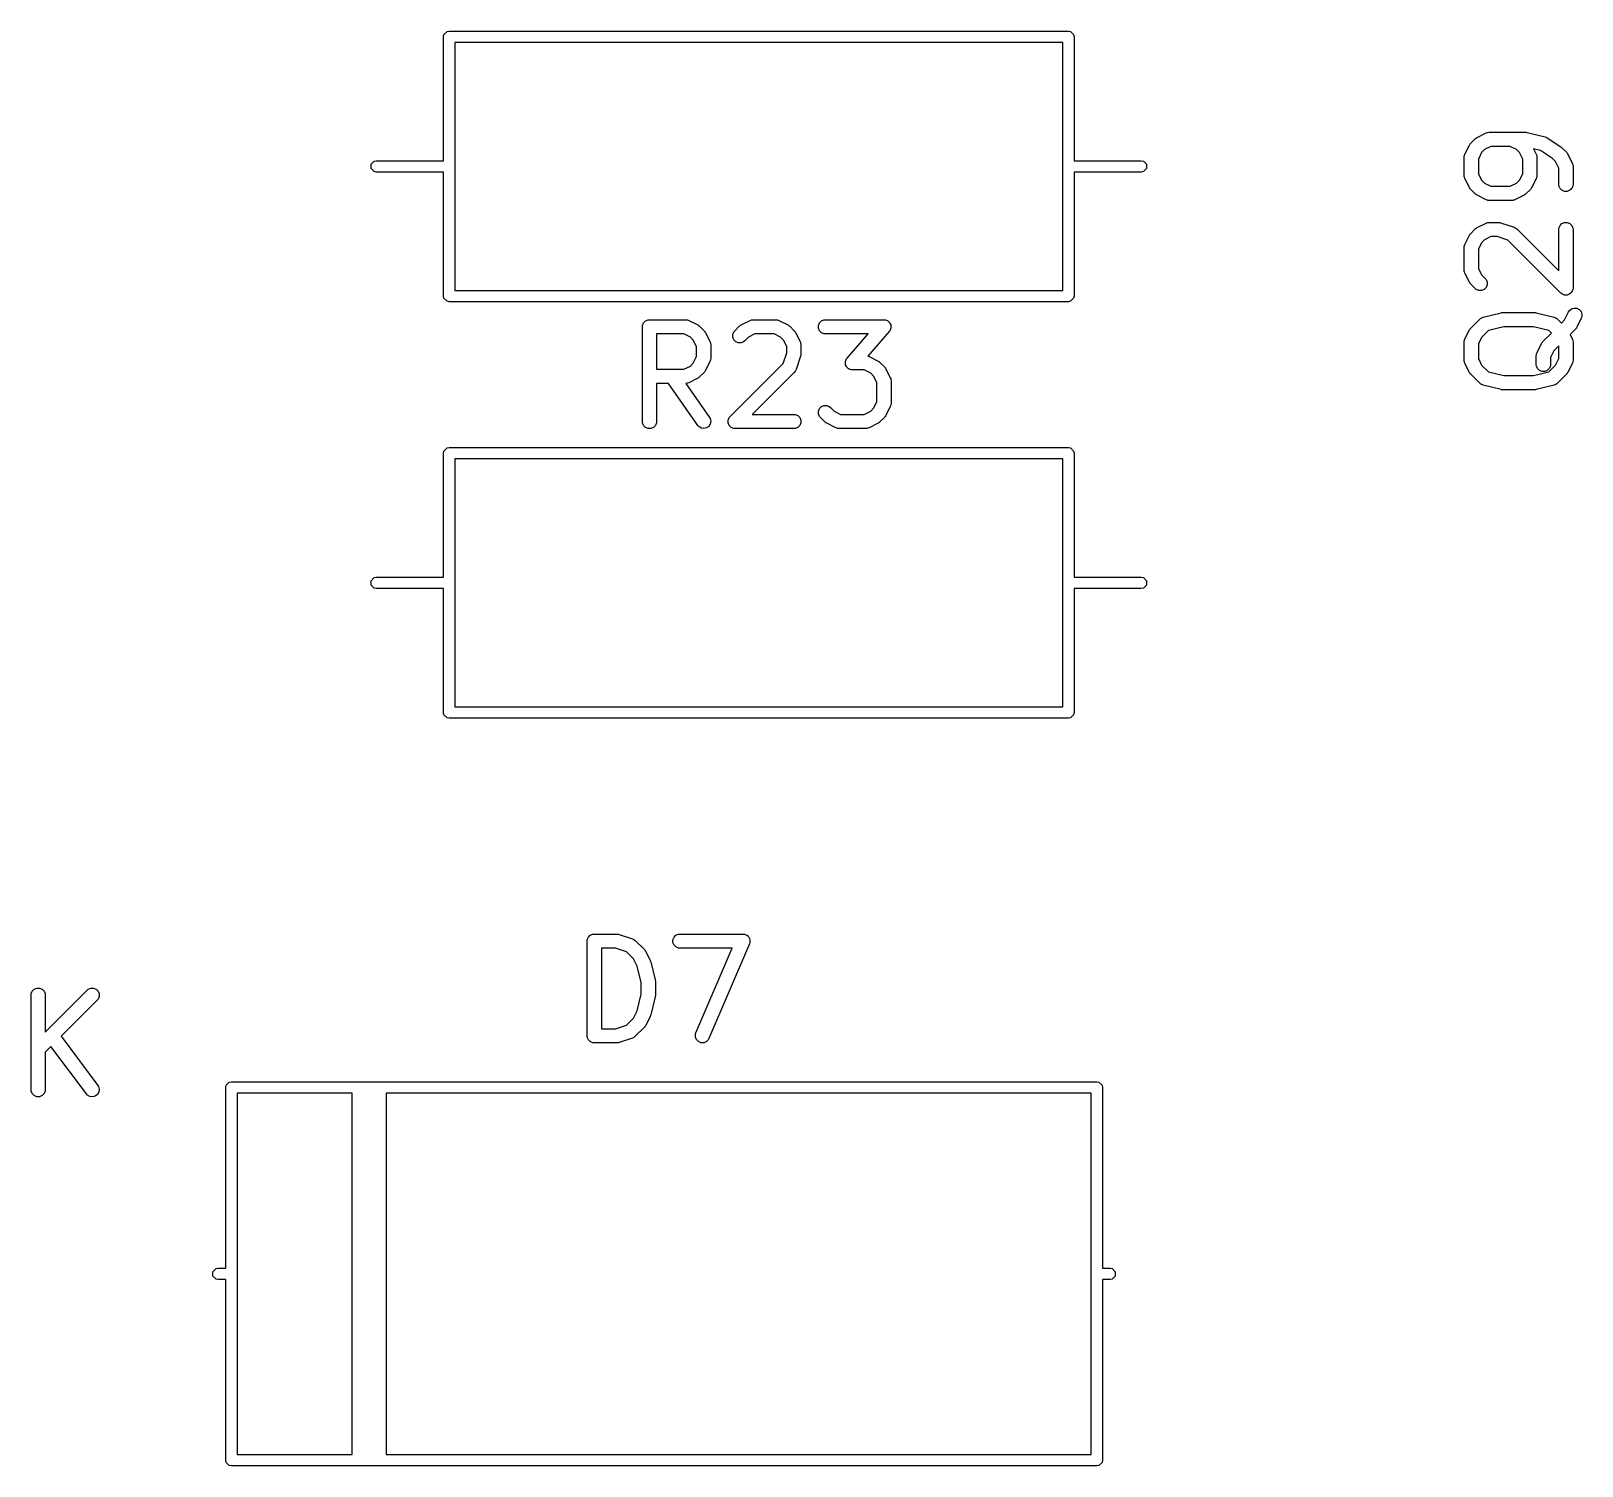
# Model space of a CAD drawing. Extents: x -0.09 to 4.55, y -0.16 to 2.78.
# Drawn here: x 2.715 to 3.36, y 1.536 to 2.133 of the extents above; entities that cross this region are included whole.
import ezdxf

# ---------------------------------------------------------------- set-up
doc = ezdxf.new("R2010")
doc.units = 0
doc.header["$MEASUREMENT"] = 0
doc.layers.add('BLACK', color=7, linetype='CONTINUOUS')

msp = doc.modelspace()

# ---------------------------------------------------------------- linework, layer by layer
at = {"layer": 'BLACK', "linetype": 'CONTINUOUS'}
for p, q in [((2.88622, 2.13031), (2.8864, 2.13122)), ((2.88622, 2.07874), (2.88622, 2.13031)), ((2.8864, 2.13122), (2.88768, 2.1325)), ((2.88768, 2.1325), (2.88858, 2.13268)), ((2.88858, 2.13268), (3.14606, 2.13268)), ((3.14606, 2.13268), (3.14697, 2.1325)), ((3.14697, 2.1325), (3.14825, 2.13122)), ((3.14825, 2.13122), (3.14843, 2.13031)), ((3.14843, 2.13031), (3.14843, 2.07874)), ((2.89094, 2.12795), (2.89094, 2.0248)), ((3.1437, 2.12795), (2.89094, 2.12795)), ((3.1437, 2.0248), (3.1437, 2.12795)), ((3.316, 2.08839), (3.31975, 2.09027)), ((3.31975, 2.09027), (3.32029, 2.09047)), ((3.32029, 2.09047), (3.3204, 2.09048)), ((3.3204, 2.09048), (3.3205, 2.09052)), ((3.3205, 2.09052), (3.32107, 2.09058)), ((3.32107, 2.09058), (3.33607, 2.09058)), ((3.33607, 2.09058), (3.33617, 2.09057)), ((3.33617, 2.09057), (3.33622, 2.09058)), ((3.33622, 2.09058), (3.33643, 2.09054)), ((3.33643, 2.09054), (3.33665, 2.09052)), ((3.33665, 2.09052), (3.33669, 2.09051)), ((3.33669, 2.09051), (3.33679, 2.09049)), ((3.33679, 2.09049), (3.34429, 2.08862)), ((3.31093, 2.08145), (3.31281, 2.0852)), ((3.31281, 2.0852), (3.31297, 2.08545)), ((3.31297, 2.08545), (3.313, 2.08552)), ((3.313, 2.08552), (3.31306, 2.0856)), ((3.31306, 2.0856), (3.31312, 2.08569)), ((3.31312, 2.08569), (3.31318, 2.08574)), ((3.31318, 2.08574), (3.31336, 2.08596)), ((3.31336, 2.08596), (3.31524, 2.08784)), ((3.31524, 2.08784), (3.31546, 2.08803)), ((3.31546, 2.08803), (3.31551, 2.08808)), ((3.31551, 2.08808), (3.3156, 2.08814)), ((3.3156, 2.08814), (3.31568, 2.08821)), ((3.31568, 2.08821), (3.31576, 2.08824)), ((3.31576, 2.08824), (3.316, 2.08839)), ((3.31907, 2.08333), (3.31788, 2.08213)), ((3.32177, 2.08467), (3.31907, 2.08333)), ((3.32975, 2.08467), (3.32177, 2.08467)), ((3.33245, 2.08333), (3.32975, 2.08467)), ((3.33365, 2.08213), (3.33245, 2.08333)), ((3.34236, 2.08301), (3.33944, 2.08374)), ((3.33944, 2.08374), (3.34059, 2.08145)), ((3.34429, 2.08862), (3.34463, 2.0885)), ((3.34463, 2.0885), (3.3447, 2.08848)), ((3.3447, 2.08848), (3.34476, 2.08845)), ((3.34476, 2.08845), (3.34483, 2.08842)), ((3.34483, 2.08842), (3.34489, 2.08838)), ((3.34489, 2.08838), (3.34521, 2.08821)), ((3.34521, 2.08821), (3.35083, 2.08446)), ((3.35083, 2.08446), (3.35084, 2.08446)), ((3.35084, 2.08446), (3.35084, 2.08446)), ((3.35084, 2.08446), (3.35106, 2.08428)), ((3.35106, 2.08428), (3.35128, 2.08409)), ((3.35128, 2.08409), (3.35128, 2.08409)), ((3.35128, 2.08409), (3.35128, 2.08409)), ((3.35128, 2.08409), (3.35316, 2.08222)), ((2.85609, 2.07728), (2.85736, 2.07856)), ((2.85609, 2.07547), (2.85609, 2.07728)), ((2.85736, 2.07856), (2.85827, 2.07874)), ((2.85827, 2.07874), (2.88622, 2.07874)), ((3.14843, 2.07874), (3.17638, 2.07874)), ((3.17638, 2.07874), (3.17728, 2.07856)), ((3.17728, 2.07856), (3.17856, 2.07728)), ((3.17856, 2.07728), (3.17856, 2.07547)), ((3.31062, 2.08013), (3.31068, 2.0807)), ((3.31062, 2.07263), (3.31062, 2.08013)), ((3.31068, 2.0807), (3.31072, 2.0808)), ((3.31072, 2.0808), (3.31073, 2.08091)), ((3.31073, 2.08091), (3.31093, 2.08145)), ((3.31788, 2.08213), (3.31653, 2.07943)), ((3.31653, 2.07943), (3.31653, 2.07333)), ((3.33499, 2.07943), (3.33365, 2.08213)), ((3.33499, 2.07333), (3.33499, 2.07943)), ((3.34059, 2.08145), (3.3408, 2.08091)), ((3.3408, 2.08091), (3.3408, 2.0808)), ((3.3408, 2.0808), (3.34084, 2.0807)), ((3.34084, 2.0807), (3.3409, 2.08013)), ((3.3409, 2.08013), (3.3409, 2.07263)), ((3.34731, 2.07971), (3.34236, 2.08301)), ((3.34864, 2.07838), (3.34731, 2.07971)), ((3.34999, 2.07568), (3.34864, 2.07838)), ((3.35316, 2.08222), (3.35334, 2.08199)), ((3.35334, 2.08199), (3.3534, 2.08194)), ((3.3534, 2.08194), (3.35346, 2.08185)), ((3.35346, 2.08185), (3.35353, 2.08177)), ((3.35353, 2.08177), (3.35356, 2.0817)), ((3.35356, 2.0817), (3.35371, 2.08145)), ((3.35371, 2.08145), (3.35559, 2.0777)), ((3.35559, 2.0777), (3.35579, 2.07716)), ((3.35579, 2.07716), (3.3558, 2.07705)), ((3.3558, 2.07705), (3.35584, 2.07695)), ((3.35584, 2.07695), (3.3559, 2.07638)), ((2.85736, 2.0742), (2.85609, 2.07547)), ((2.85827, 2.07402), (2.85736, 2.0742)), ((2.88622, 2.07402), (2.85827, 2.07402)), ((2.88622, 2.02244), (2.88622, 2.07402)), ((3.17638, 2.07402), (3.14843, 2.07402)), ((3.14843, 2.07402), (3.14843, 2.02244)), ((3.17728, 2.0742), (3.17638, 2.07402)), ((3.17856, 2.07547), (3.17728, 2.0742)), ((3.31068, 2.07205), (3.31062, 2.07263)), ((3.31072, 2.07195), (3.31068, 2.07205)), ((3.31073, 2.07185), (3.31072, 2.07195)), ((3.31093, 2.07131), (3.31073, 2.07185)), ((3.31281, 2.06756), (3.31093, 2.07131)), ((3.31653, 2.07333), (3.31788, 2.07063)), ((3.31788, 2.07063), (3.31907, 2.06943)), ((3.33245, 2.06943), (3.33365, 2.07063)), ((3.33365, 2.07063), (3.33499, 2.07333)), ((3.34059, 2.07131), (3.33871, 2.06756)), ((3.3408, 2.07185), (3.34059, 2.07131)), ((3.34084, 2.07205), (3.3408, 2.07195)), ((3.3408, 2.07195), (3.3408, 2.07185)), ((3.3409, 2.07263), (3.34084, 2.07205)), ((3.34999, 2.06888), (3.34999, 2.07568)), ((3.3559, 2.07638), (3.3559, 2.06888)), ((3.31297, 2.06731), (3.31281, 2.06756)), ((3.313, 2.06724), (3.31297, 2.06731)), ((3.31306, 2.06716), (3.313, 2.06724)), ((3.31312, 2.06707), (3.31306, 2.06716)), ((3.31318, 2.06702), (3.31312, 2.06707)), ((3.31336, 2.06679), (3.31318, 2.06702)), ((3.31524, 2.06492), (3.31336, 2.06679)), ((3.31546, 2.06473), (3.31524, 2.06492)), ((3.31551, 2.06467), (3.31546, 2.06473)), ((3.3156, 2.06462), (3.31551, 2.06467)), ((3.31568, 2.06455), (3.3156, 2.06462)), ((3.31576, 2.06452), (3.31568, 2.06455)), ((3.316, 2.06436), (3.31576, 2.06452)), ((3.31975, 2.06249), (3.316, 2.06436)), ((3.31907, 2.06943), (3.32177, 2.06808)), ((3.32177, 2.06808), (3.32975, 2.06808)), ((3.32975, 2.06808), (3.33245, 2.06943)), ((3.33552, 2.06436), (3.33177, 2.06249)), ((3.33577, 2.06452), (3.33552, 2.06436)), ((3.33584, 2.06455), (3.33577, 2.06452)), ((3.33592, 2.06462), (3.33584, 2.06455)), ((3.33601, 2.06467), (3.33592, 2.06462)), ((3.33606, 2.06473), (3.33601, 2.06467)), ((3.33629, 2.06492), (3.33606, 2.06473)), ((3.33816, 2.06679), (3.33629, 2.06492)), ((3.33835, 2.06702), (3.33816, 2.06679)), ((3.33841, 2.06707), (3.33835, 2.06702)), ((3.33846, 2.06716), (3.33841, 2.06707)), ((3.33853, 2.06724), (3.33846, 2.06716)), ((3.33856, 2.06731), (3.33853, 2.06724)), ((3.33871, 2.06756), (3.33856, 2.06731)), ((3.35005, 2.0683), (3.34999, 2.06888)), ((3.35049, 2.06724), (3.35005, 2.0683)), ((3.35131, 2.06642), (3.35049, 2.06724)), ((3.35237, 2.06598), (3.35131, 2.06642)), ((3.35352, 2.06598), (3.35237, 2.06598)), ((3.35459, 2.06642), (3.35352, 2.06598)), ((3.3554, 2.06724), (3.35459, 2.06642)), ((3.35584, 2.0683), (3.3554, 2.06724)), ((3.3559, 2.06888), (3.35584, 2.0683)), ((3.32029, 2.06228), (3.31975, 2.06249)), ((3.3204, 2.06227), (3.32029, 2.06228)), ((3.3205, 2.06223), (3.3204, 2.06227)), ((3.32107, 2.06218), (3.3205, 2.06223)), ((3.33045, 2.06218), (3.32107, 2.06218)), ((3.33102, 2.06223), (3.33045, 2.06218)), ((3.33112, 2.06227), (3.33102, 2.06223)), ((3.33123, 2.06228), (3.33112, 2.06227)), ((3.33177, 2.06249), (3.33123, 2.06228)), ((3.31576, 2.05074), (3.316, 2.0509)), ((3.316, 2.0509), (3.31975, 2.05277)), ((3.31975, 2.05277), (3.32029, 2.05298)), ((3.32029, 2.05298), (3.3204, 2.05299)), ((3.3204, 2.05299), (3.3205, 2.05303)), ((3.3205, 2.05303), (3.32107, 2.05308)), ((3.32107, 2.05308), (3.32482, 2.05308)), ((3.32482, 2.05308), (3.32512, 2.05306)), ((3.32512, 2.05306), (3.32519, 2.05306)), ((3.32519, 2.05306), (3.3253, 2.05304)), ((3.3253, 2.05304), (3.3254, 2.05303)), ((3.3254, 2.05303), (3.32547, 2.053)), ((3.32547, 2.053), (3.32576, 2.05293)), ((3.32576, 2.05293), (3.33138, 2.05106)), ((3.33138, 2.05106), (3.33191, 2.05082)), ((3.35005, 2.05071), (3.35049, 2.05177)), ((3.35049, 2.05177), (3.35131, 2.05259)), ((3.35131, 2.05259), (3.35237, 2.05303)), ((3.35237, 2.05303), (3.35352, 2.05303)), ((3.35352, 2.05303), (3.35459, 2.05259)), ((3.35459, 2.05259), (3.3554, 2.05177)), ((3.3554, 2.05177), (3.35584, 2.05071)), ((3.31093, 2.04395), (3.31281, 2.0477)), ((3.31281, 2.0477), (3.31297, 2.04795)), ((3.31297, 2.04795), (3.313, 2.04802)), ((3.313, 2.04802), (3.31306, 2.0481)), ((3.31306, 2.0481), (3.31312, 2.04819)), ((3.31312, 2.04819), (3.31318, 2.04824)), ((3.31318, 2.04824), (3.31336, 2.04847)), ((3.31336, 2.04847), (3.31524, 2.05034)), ((3.31524, 2.05034), (3.31546, 2.05053)), ((3.31546, 2.05053), (3.31551, 2.05059)), ((3.31551, 2.05059), (3.3156, 2.05065)), ((3.3156, 2.05065), (3.31568, 2.05071)), ((3.31568, 2.05071), (3.31576, 2.05074)), ((3.31788, 2.04463), (3.31653, 2.04194)), ((3.31907, 2.04583), (3.31788, 2.04463)), ((3.32177, 2.04718), (3.31907, 2.04583)), ((3.32435, 2.04718), (3.32177, 2.04718)), ((3.32885, 2.04568), (3.32435, 2.04718)), ((3.35086, 2.02367), (3.32885, 2.04568)), ((3.33191, 2.05082), (3.33199, 2.05075)), ((3.33199, 2.05075), (3.33209, 2.05071)), ((3.33209, 2.05071), (3.33254, 2.05034)), ((3.33254, 2.05034), (3.34999, 2.03289)), ((3.34999, 2.05013), (3.35005, 2.05071)), ((3.34999, 2.03289), (3.34999, 2.05013)), ((3.35584, 2.05071), (3.3559, 2.05013)), ((3.3559, 2.05013), (3.3559, 2.02576)), ((3.31062, 2.04263), (3.31068, 2.04321)), ((3.31062, 2.03326), (3.31062, 2.04263)), ((3.31068, 2.04321), (3.31072, 2.04331)), ((3.31072, 2.04331), (3.31073, 2.04341)), ((3.31073, 2.04341), (3.31093, 2.04395)), ((3.31653, 2.04194), (3.31653, 2.03396)), ((3.31068, 2.03268), (3.31062, 2.03326)), ((3.31072, 2.03258), (3.31068, 2.03268)), ((3.31073, 2.03248), (3.31072, 2.03258)), ((3.31093, 2.03194), (3.31073, 2.03248)), ((3.31281, 2.02819), (3.31093, 2.03194)), ((3.31653, 2.03396), (3.31788, 2.03126)), ((3.31297, 2.02794), (3.31281, 2.02819)), ((3.313, 2.02787), (3.31297, 2.02794)), ((3.31306, 2.02779), (3.313, 2.02787)), ((3.31312, 2.0277), (3.31306, 2.02779)), ((3.31318, 2.02765), (3.31312, 2.0277)), ((3.31336, 2.02742), (3.31318, 2.02765)), ((3.31524, 2.02555), (3.31336, 2.02742)), ((3.31568, 2.02518), (3.31524, 2.02555)), ((3.31675, 2.02474), (3.31568, 2.02518)), ((3.31788, 2.03126), (3.31941, 2.02972)), ((3.31897, 2.02518), (3.3179, 2.02474)), ((3.31978, 2.02599), (3.31897, 2.02518)), ((3.31941, 2.02972), (3.31978, 2.02927)), ((3.31978, 2.02927), (3.32022, 2.02821)), ((3.32022, 2.02706), (3.31978, 2.02599)), ((3.32022, 2.02821), (3.32022, 2.02706)), ((3.35584, 2.02518), (3.35571, 2.02487)), ((3.3559, 2.02576), (3.35584, 2.02518)), ((2.8864, 2.02154), (2.88622, 2.02244)), ((2.88768, 2.02026), (2.8864, 2.02154)), ((2.88858, 2.02008), (2.88768, 2.02026)), ((3.14606, 2.02008), (2.88858, 2.02008)), ((2.89094, 2.0248), (3.1437, 2.0248)), ((3.14697, 2.02026), (3.14606, 2.02008)), ((3.14825, 2.02154), (3.14697, 2.02026)), ((3.14843, 2.02244), (3.14825, 2.02154)), ((3.3179, 2.02474), (3.31675, 2.02474)), ((3.35131, 2.0233), (3.35086, 2.02367)), ((3.35206, 2.02299), (3.35131, 2.0233)), ((3.35237, 2.02286), (3.35206, 2.02299)), ((3.35352, 2.02286), (3.35237, 2.02286)), ((3.35237, 2.02286), (3.35237, 2.02286)), ((3.35459, 2.0233), (3.35352, 2.02286)), ((3.3554, 2.02412), (3.35459, 2.0233)), ((3.35571, 2.02487), (3.3554, 2.02412)), ((2.97024, 2.01211), (2.9713, 2.01255)), ((2.9713, 2.01255), (2.97188, 2.01261)), ((2.97188, 2.01261), (2.98688, 2.01261)), ((2.98688, 2.01261), (2.98745, 2.01255)), ((2.98745, 2.01255), (2.98755, 2.01251)), ((2.98755, 2.01251), (2.98766, 2.0125)), ((2.98766, 2.0125), (2.9882, 2.01229)), ((2.9882, 2.01229), (2.99195, 2.01042)), ((3.00993, 2.01042), (3.01368, 2.01229)), ((3.01368, 2.01229), (3.01422, 2.0125)), ((3.01422, 2.0125), (3.01432, 2.01251)), ((3.01432, 2.01251), (3.01442, 2.01255)), ((3.01442, 2.01255), (3.015, 2.01261)), ((3.015, 2.01261), (3.02437, 2.01261)), ((3.02437, 2.01261), (3.02495, 2.01255)), ((3.02495, 2.01255), (3.02505, 2.01251)), ((3.02505, 2.01251), (3.02515, 2.0125)), ((3.02515, 2.0125), (3.02569, 2.01229)), ((3.02569, 2.01229), (3.02944, 2.01042)), ((3.04335, 2.01211), (3.04442, 2.01255)), ((3.04442, 2.01255), (3.04499, 2.01261)), ((3.04499, 2.01261), (3.06937, 2.01261)), ((3.06937, 2.01261), (3.06967, 2.01258)), ((3.06967, 2.01258), (3.06975, 2.01258)), ((3.06975, 2.01258), (3.0698, 2.01256)), ((3.0698, 2.01256), (3.06994, 2.01255)), ((3.06994, 2.01255), (3.07039, 2.01237)), ((3.07039, 2.01237), (3.07084, 2.01221)), ((3.07084, 2.01221), (3.07091, 2.01215)), ((3.31336, 2.0091), (3.31711, 2.01285)), ((3.31711, 2.01285), (3.31756, 2.01322)), ((3.31756, 2.01322), (3.31776, 2.0133)), ((3.31776, 2.0133), (3.31794, 2.01343)), ((3.31794, 2.01343), (3.31848, 2.01363)), ((3.31848, 2.01363), (3.32598, 2.0155)), ((3.32598, 2.0155), (3.32608, 2.01552)), ((3.32608, 2.01552), (3.32612, 2.01553)), ((3.32612, 2.01553), (3.32634, 2.01555)), ((3.32634, 2.01555), (3.32656, 2.01559)), ((3.32656, 2.01559), (3.3266, 2.01558)), ((3.3266, 2.01558), (3.3267, 2.01559)), ((3.3267, 2.01559), (3.33982, 2.01559)), ((3.33982, 2.01559), (3.33992, 2.01558)), ((3.33992, 2.01558), (3.33997, 2.01559)), ((3.33997, 2.01559), (3.34018, 2.01555)), ((3.34018, 2.01555), (3.3404, 2.01553)), ((3.3404, 2.01553), (3.34044, 2.01552)), ((3.34044, 2.01552), (3.34054, 2.0155)), ((3.34054, 2.0155), (3.34804, 2.01363)), ((3.34804, 2.01363), (3.34858, 2.01343)), ((3.34858, 2.01343), (3.34876, 2.0133)), ((3.34876, 2.0133), (3.34896, 2.01322)), ((3.34896, 2.01322), (3.34941, 2.01285)), ((3.34941, 2.01285), (3.35107, 2.01119)), ((3.35107, 2.01119), (3.35239, 2.01251)), ((3.35239, 2.01251), (3.35405, 2.01583)), ((3.35405, 2.01583), (3.35436, 2.01632)), ((3.35436, 2.01632), (3.35523, 2.01708)), ((3.35523, 2.01708), (3.35633, 2.01744)), ((3.35633, 2.01744), (3.35748, 2.01736)), ((3.35934, 2.01319), (3.35746, 2.00944)), ((3.35748, 2.01736), (3.35851, 2.01684)), ((3.35851, 2.01684), (3.35926, 2.01597)), ((3.35926, 2.01597), (3.35962, 2.01488)), ((3.35954, 2.01373), (3.35934, 2.01319)), ((3.35962, 2.01488), (3.35954, 2.01373)), ((2.96893, 2.00965), (2.96898, 2.01023)), ((2.96893, 1.97028), (2.96893, 2.00965)), ((2.96898, 2.01023), (2.96942, 2.01129)), ((2.96942, 2.01129), (2.97024, 2.01211)), ((2.98618, 2.0067), (2.97483, 2.0067)), ((2.97483, 2.0067), (2.97483, 1.99198)), ((2.98888, 2.00535), (2.98618, 2.0067)), ((2.99195, 2.01042), (2.99219, 2.01026)), ((2.99219, 2.01026), (2.99227, 2.01023)), ((2.99227, 2.01023), (2.99235, 2.01017)), ((2.99235, 2.01017), (2.99244, 2.01011)), ((2.99244, 2.01011), (2.99249, 2.01005)), ((2.99249, 2.01005), (2.99271, 2.00987)), ((2.99271, 2.00987), (2.99459, 2.00799)), ((2.99459, 2.00799), (2.99477, 2.00776)), ((2.99477, 2.00776), (2.99483, 2.00771)), ((2.99483, 2.00771), (2.99489, 2.00762)), ((2.99489, 2.00762), (2.99496, 2.00754)), ((2.99496, 2.00754), (2.99499, 2.00747)), ((2.99499, 2.00747), (2.99514, 2.00722)), ((2.99514, 2.00722), (2.99702, 2.00347)), ((3.00648, 2.00648), (3.00692, 2.00754)), ((3.00648, 2.00533), (3.00648, 2.00648)), ((3.00692, 2.00754), (3.00729, 2.00799)), ((3.00729, 2.00799), (3.00916, 2.00987)), ((3.00916, 2.00987), (3.00939, 2.01005)), ((3.00939, 2.01005), (3.00944, 2.01011)), ((3.00944, 2.01011), (3.00953, 2.01017)), ((3.00953, 2.01017), (3.00961, 2.01023)), ((3.00961, 2.01023), (3.00968, 2.01026)), ((3.00968, 2.01026), (3.00993, 2.01042)), ((3.0157, 2.0067), (3.013, 2.00535)), ((3.02367, 2.0067), (3.0157, 2.0067)), ((3.02637, 2.00535), (3.02367, 2.0067)), ((3.02944, 2.01042), (3.02969, 2.01026)), ((3.02969, 2.01026), (3.02976, 2.01023)), ((3.02976, 2.01023), (3.02984, 2.01017)), ((3.02984, 2.01017), (3.02993, 2.01011)), ((3.02993, 2.01011), (3.02998, 2.01005)), ((3.02998, 2.01005), (3.03021, 2.00987)), ((3.03021, 2.00987), (3.03208, 2.00799)), ((3.03208, 2.00799), (3.03227, 2.00776)), ((3.03227, 2.00776), (3.03233, 2.00771)), ((3.03233, 2.00771), (3.03238, 2.00762)), ((3.03238, 2.00762), (3.03245, 2.00754)), ((3.03245, 2.00754), (3.03248, 2.00747)), ((3.03248, 2.00747), (3.03264, 2.00722)), ((3.03264, 2.00722), (3.03451, 2.00347)), ((3.0421, 2.01023), (3.04254, 2.01129)), ((3.0421, 2.00908), (3.0421, 2.01023)), ((3.04254, 2.00801), (3.0421, 2.00908)), ((3.04254, 2.01129), (3.04335, 2.01211)), ((3.04335, 2.0072), (3.04254, 2.00801)), ((3.04442, 2.00676), (3.04335, 2.0072)), ((3.04499, 2.0067), (3.04442, 2.00676)), ((3.06286, 2.0067), (3.04499, 2.0067)), ((3.05402, 1.9966), (3.06286, 2.0067)), ((3.07159, 2.00771), (3.06266, 1.9975)), ((3.07091, 2.01215), (3.07101, 2.01211)), ((3.07101, 2.01211), (3.07135, 2.01177)), ((3.07135, 2.01177), (3.07171, 2.01145)), ((3.07177, 2.00796), (3.07159, 2.00771)), ((3.07171, 2.01145), (3.07175, 2.01136)), ((3.07175, 2.01136), (3.07182, 2.01129)), ((3.07182, 2.00801), (3.07177, 2.00796)), ((3.07182, 2.01129), (3.072, 2.01085)), ((3.07184, 2.00806), (3.07182, 2.00801)), ((3.07193, 2.00818), (3.07184, 2.00806)), ((3.07208, 2.00863), (3.07193, 2.00818)), ((3.072, 2.01085), (3.07222, 2.01042)), ((3.07226, 2.00908), (3.07208, 2.00863)), ((3.07222, 2.01042), (3.07222, 2.01032)), ((3.07222, 2.01032), (3.07226, 2.01023)), ((3.07226, 2.01023), (3.07226, 2.00975)), ((3.07226, 2.00975), (3.07229, 2.00927)), ((3.07229, 2.00927), (3.07226, 2.00918)), ((3.07226, 2.00918), (3.07226, 2.00908)), ((3.31093, 2.00458), (3.31281, 2.00833)), ((3.31281, 2.00833), (3.31297, 2.00858)), ((3.31297, 2.00858), (3.313, 2.00865)), ((3.313, 2.00865), (3.31306, 2.00873)), ((3.31306, 2.00873), (3.31312, 2.00882)), ((3.31312, 2.00882), (3.31318, 2.00887)), ((3.31318, 2.00887), (3.31336, 2.0091)), ((3.32071, 2.00809), (3.31788, 2.00526)), ((3.32706, 2.00968), (3.32071, 2.00809)), ((3.33946, 2.00968), (3.32706, 2.00968)), ((3.34581, 2.00809), (3.33946, 2.00968)), ((3.34336, 2.00348), (3.34689, 2.00701)), ((3.34689, 2.00701), (3.34581, 2.00809)), ((3.35691, 2.00867), (3.35466, 2.00643)), ((3.35466, 2.00643), (3.35559, 2.00458)), ((3.35709, 2.0089), (3.35691, 2.00867)), ((3.35715, 2.00895), (3.35709, 2.0089)), ((3.35721, 2.00904), (3.35715, 2.00895)), ((3.35728, 2.00912), (3.35721, 2.00904)), ((3.35731, 2.00919), (3.35728, 2.00912)), ((3.35746, 2.00944), (3.35731, 2.00919)), ((2.99007, 2.00415), (2.98888, 2.00535)), ((2.99142, 2.00146), (2.99007, 2.00415)), ((2.99142, 1.99723), (2.99142, 2.00146)), ((2.99702, 2.00347), (2.99722, 2.00293)), ((2.99722, 2.00293), (2.99723, 2.00283)), ((2.99723, 2.00283), (2.99727, 2.00273)), ((2.99727, 2.00273), (2.99733, 2.00215)), ((2.99733, 2.00215), (2.99733, 1.99653)), ((3.00692, 2.00426), (3.00648, 2.00533)), ((3.00773, 2.00345), (3.00692, 2.00426)), ((3.0088, 2.00301), (3.00773, 2.00345)), ((3.00995, 2.00301), (3.0088, 2.00301)), ((3.01101, 2.00345), (3.00995, 2.00301)), ((3.01146, 2.00382), (3.01101, 2.00345)), ((3.013, 2.00535), (3.01146, 2.00382)), ((3.02757, 2.00415), (3.02637, 2.00535)), ((3.02892, 2.00146), (3.02757, 2.00415)), ((3.02892, 1.99888), (3.02892, 2.00146)), ((3.03451, 2.00347), (3.03472, 2.00293)), ((3.03472, 2.00293), (3.03473, 2.00283)), ((3.03473, 2.00283), (3.03477, 2.00273)), ((3.03477, 2.00273), (3.03482, 2.00215)), ((3.03482, 2.00215), (3.03482, 1.9984)), ((3.31062, 2.00326), (3.31068, 2.00384)), ((3.31062, 1.99576), (3.31062, 2.00326)), ((3.31068, 2.00384), (3.31072, 2.00394)), ((3.31072, 2.00394), (3.31073, 2.00404)), ((3.31073, 2.00404), (3.31093, 2.00458)), ((3.31788, 2.00526), (3.31653, 2.00257)), ((3.31653, 2.00257), (3.31653, 1.99646)), ((3.34093, 1.99896), (3.34281, 2.00271)), ((3.34281, 2.00271), (3.34296, 2.00296)), ((3.34296, 2.00296), (3.34299, 2.00303)), ((3.34299, 2.00303), (3.34306, 2.00311)), ((3.34306, 2.00311), (3.34311, 2.0032)), ((3.34311, 2.0032), (3.34317, 2.00325)), ((3.34317, 2.00325), (3.34336, 2.00348)), ((3.34787, 1.99964), (3.34652, 1.99694)), ((3.34999, 2.00176), (3.34787, 1.99964)), ((3.34999, 1.99646), (3.34999, 2.00176)), ((3.35559, 2.00458), (3.35579, 2.00404)), ((3.35579, 2.00404), (3.3558, 2.00394)), ((3.3558, 2.00394), (3.35584, 2.00384)), ((3.35584, 2.00384), (3.3559, 2.00326)), ((3.3559, 2.00326), (3.3559, 1.99576)), ((2.98618, 1.99198), (2.98888, 1.99333)), ((2.98888, 1.99333), (2.99007, 1.99453)), ((2.99007, 1.99453), (2.99142, 1.99723)), ((2.99702, 1.99521), (2.99514, 1.99146)), ((2.99722, 1.99575), (2.99702, 1.99521)), ((2.99723, 1.99586), (2.99722, 1.99575)), ((2.99727, 1.99595), (2.99723, 1.99586)), ((2.99733, 1.99653), (2.99727, 1.99595)), ((3.00541, 1.97237), (3.02742, 1.99437)), ((3.02742, 1.99437), (3.02892, 1.99888)), ((3.03467, 1.99747), (3.0328, 1.99185)), ((3.03474, 1.99776), (3.03467, 1.99747)), ((3.03477, 1.99783), (3.03474, 1.99776)), ((3.03478, 1.99793), (3.03477, 1.99783)), ((3.0348, 1.99803), (3.03478, 1.99793)), ((3.03482, 1.9984), (3.03479, 1.99811)), ((3.03479, 1.99811), (3.0348, 1.99803)), ((3.05332, 1.99504), (3.05335, 1.99513)), ((3.05335, 1.99456), (3.05332, 1.99504)), ((3.05335, 1.99523), (3.05353, 1.99567)), ((3.05335, 1.99513), (3.05335, 1.99523)), ((3.05335, 1.99408), (3.05335, 1.99456)), ((3.05339, 1.99399), (3.05335, 1.99408)), ((3.05339, 1.99389), (3.05339, 1.99399)), ((3.0536, 1.99346), (3.05339, 1.99389)), ((3.05353, 1.99567), (3.05368, 1.99613)), ((3.05379, 1.99301), (3.0536, 1.99346)), ((3.05368, 1.99613), (3.05377, 1.99624)), ((3.05377, 1.99624), (3.05379, 1.9963)), ((3.05379, 1.9963), (3.05384, 1.99635)), ((3.05386, 1.99294), (3.05379, 1.99301)), ((3.05384, 1.99635), (3.05402, 1.9966)), ((3.0539, 1.99285), (3.05386, 1.99294)), ((3.05426, 1.99254), (3.0539, 1.99285)), ((3.06266, 1.9975), (3.06319, 1.9973)), ((3.06319, 1.9973), (3.06694, 1.99542)), ((3.06694, 1.99542), (3.06719, 1.99526)), ((3.06719, 1.99526), (3.06726, 1.99523)), ((3.06726, 1.99523), (3.06734, 1.99517)), ((3.06734, 1.99517), (3.06743, 1.99511)), ((3.06743, 1.99511), (3.06748, 1.99505)), ((3.06748, 1.99505), (3.0677, 1.99487)), ((3.0677, 1.99487), (3.06958, 1.99299)), ((3.06958, 1.99299), (3.06977, 1.99277)), ((3.31068, 1.99519), (3.31062, 1.99576)), ((3.31072, 1.99509), (3.31068, 1.99519)), ((3.31073, 1.99498), (3.31072, 1.99509)), ((3.31093, 1.99444), (3.31073, 1.99498)), ((3.31281, 1.99069), (3.31093, 1.99444)), ((3.31653, 1.99646), (3.31788, 1.99376)), ((3.31788, 1.99376), (3.32071, 1.99093)), ((3.34062, 1.99764), (3.34068, 1.99821)), ((3.34062, 1.99389), (3.34062, 1.99764)), ((3.34068, 1.99331), (3.34062, 1.99389)), ((3.34068, 1.99821), (3.34072, 1.99831)), ((3.34112, 1.99225), (3.34068, 1.99331)), ((3.34072, 1.99842), (3.34093, 1.99896)), ((3.34072, 1.99831), (3.34072, 1.99842)), ((3.34581, 1.99093), (3.34864, 1.99376)), ((3.34647, 1.99331), (3.34603, 1.99225)), ((3.34652, 1.99389), (3.34647, 1.99331)), ((3.34652, 1.99694), (3.34652, 1.99389)), ((3.34864, 1.99376), (3.34999, 1.99646)), ((3.35559, 1.99444), (3.35371, 1.99069)), ((3.35579, 1.99498), (3.35559, 1.99444)), ((3.3558, 1.99509), (3.35579, 1.99498)), ((3.35584, 1.99519), (3.3558, 1.99509)), ((3.3559, 1.99576), (3.35584, 1.99519)), ((2.97483, 1.99198), (2.98618, 1.99198)), ((2.99195, 1.98826), (2.9882, 1.98639)), ((2.99219, 1.98842), (2.99195, 1.98826)), ((2.99227, 1.98845), (2.99219, 1.98842)), ((2.99235, 1.98852), (2.99227, 1.98845)), ((2.99244, 1.98857), (2.99235, 1.98852)), ((2.99249, 1.98863), (2.99244, 1.98857)), ((2.99271, 1.98882), (2.99249, 1.98863)), ((2.99459, 1.99069), (2.99271, 1.98882)), ((2.99477, 1.99092), (2.99459, 1.99069)), ((2.99483, 1.99097), (2.99477, 1.99092)), ((2.99489, 1.99106), (2.99483, 1.99097)), ((2.99496, 1.99114), (2.99489, 1.99106)), ((2.99499, 1.99121), (2.99496, 1.99114)), ((2.99514, 1.99146), (2.99499, 1.99121)), ((3.03208, 1.99069), (3.01463, 1.97324)), ((3.03245, 1.99114), (3.03208, 1.99069)), ((3.03249, 1.99124), (3.03245, 1.99114)), ((3.03256, 1.99132), (3.03249, 1.99124)), ((3.0328, 1.99185), (3.03256, 1.99132)), ((3.0546, 1.9922), (3.05426, 1.99254)), ((3.05469, 1.99216), (3.0546, 1.9922)), ((3.05477, 1.9921), (3.05469, 1.99216)), ((3.05522, 1.99194), (3.05477, 1.9921)), ((3.05567, 1.99176), (3.05522, 1.99194)), ((3.05581, 1.99174), (3.05567, 1.99176)), ((3.05586, 1.99173), (3.05581, 1.99174)), ((3.05594, 1.99173), (3.05586, 1.99173)), ((3.05624, 1.9917), (3.05594, 1.99173)), ((3.06117, 1.9917), (3.05624, 1.9917)), ((3.06387, 1.99035), (3.06117, 1.9917)), ((3.06506, 1.98916), (3.06387, 1.99035)), ((3.06641, 1.98646), (3.06506, 1.98916)), ((3.06641, 1.97848), (3.06641, 1.98646)), ((3.06977, 1.99277), (3.06982, 1.99272)), ((3.06982, 1.99272), (3.06988, 1.99263)), ((3.06988, 1.99263), (3.06995, 1.99255)), ((3.06995, 1.99255), (3.06998, 1.99247)), ((3.06998, 1.99247), (3.07013, 1.99223)), ((3.07013, 1.99223), (3.07201, 1.98848)), ((3.07201, 1.98848), (3.07221, 1.98794)), ((3.07221, 1.98794), (3.07222, 1.98783)), ((3.07222, 1.98783), (3.07226, 1.98773)), ((3.07226, 1.98773), (3.07232, 1.98716)), ((3.07232, 1.98716), (3.07232, 1.97778)), ((3.31297, 1.99044), (3.31281, 1.99069)), ((3.313, 1.99037), (3.31297, 1.99044)), ((3.31306, 1.99029), (3.313, 1.99037)), ((3.31312, 1.9902), (3.31306, 1.99029)), ((3.31318, 1.99015), (3.31312, 1.9902)), ((3.31336, 1.98993), (3.31318, 1.99015)), ((3.31711, 1.98618), (3.31336, 1.98993)), ((3.32071, 1.99093), (3.32706, 1.98934)), ((3.32706, 1.98934), (3.33946, 1.98934)), ((3.33946, 1.98934), (3.34581, 1.99093)), ((3.34193, 1.99143), (3.34112, 1.99225)), ((3.343, 1.99099), (3.34193, 1.99143)), ((3.34415, 1.99099), (3.343, 1.99099)), ((3.34521, 1.99143), (3.34415, 1.99099)), ((3.34603, 1.99225), (3.34521, 1.99143)), ((3.35316, 1.98993), (3.34941, 1.98618)), ((3.35334, 1.99015), (3.35316, 1.98993)), ((3.3534, 1.9902), (3.35334, 1.99015)), ((3.35346, 1.99029), (3.3534, 1.9902)), ((3.35353, 1.99037), (3.35346, 1.99029)), ((3.35356, 1.99045), (3.35353, 1.99037)), ((3.35371, 1.99069), (3.35356, 1.99045)), ((2.97971, 1.98608), (2.97483, 1.98608)), ((2.97483, 1.98608), (2.97483, 1.97028)), ((2.99196, 1.96859), (2.97971, 1.98608)), ((2.98745, 1.98613), (2.98692, 1.98608)), ((2.98692, 1.98608), (2.99679, 1.97198)), ((2.98755, 1.98617), (2.98745, 1.98613)), ((2.98766, 1.98618), (2.98755, 1.98617)), ((2.9882, 1.98639), (2.98766, 1.98618)), ((3.31756, 1.98581), (3.31711, 1.98618)), ((3.31776, 1.98572), (3.31756, 1.98581)), ((3.31794, 1.98559), (3.31776, 1.98572)), ((3.31848, 1.9854), (3.31794, 1.98559)), ((3.32598, 1.98352), (3.31848, 1.9854)), ((3.32608, 1.98351), (3.32598, 1.98352)), ((3.32612, 1.98349), (3.32608, 1.98351)), ((3.32634, 1.98347), (3.32612, 1.98349)), ((3.32656, 1.98344), (3.32634, 1.98347)), ((3.3266, 1.98345), (3.32656, 1.98344)), ((3.3267, 1.98344), (3.3266, 1.98345)), ((3.33982, 1.98344), (3.3267, 1.98344)), ((3.33992, 1.98345), (3.33982, 1.98344)), ((3.33997, 1.98344), (3.33992, 1.98345)), ((3.34018, 1.98347), (3.33997, 1.98344)), ((3.3404, 1.98349), (3.34018, 1.98347)), ((3.34044, 1.98351), (3.3404, 1.98349)), ((3.34054, 1.98352), (3.34044, 1.98351)), ((3.34804, 1.9854), (3.34054, 1.98352)), ((3.34858, 1.98559), (3.34804, 1.9854)), ((3.34876, 1.98572), (3.34858, 1.98559)), ((3.34896, 1.98581), (3.34876, 1.98572)), ((3.34941, 1.98618), (3.34896, 1.98581)), ((3.0421, 1.97461), (3.04254, 1.97567)), ((3.0421, 1.97346), (3.0421, 1.97461)), ((3.04254, 1.97567), (3.04335, 1.97649)), ((3.04335, 1.97649), (3.04442, 1.97693)), ((3.04442, 1.97693), (3.04557, 1.97693)), ((3.04557, 1.97693), (3.04663, 1.97649)), ((3.04663, 1.97649), (3.04708, 1.97612)), ((3.04708, 1.97612), (3.04862, 1.97458)), ((3.04862, 1.97458), (3.05132, 1.97324)), ((3.06117, 1.97324), (3.06387, 1.97458)), ((3.06387, 1.97458), (3.06506, 1.97578)), ((3.06506, 1.97578), (3.06641, 1.97848)), ((3.07201, 1.97646), (3.07013, 1.97271)), ((3.07221, 1.977), (3.07201, 1.97646)), ((3.07222, 1.97711), (3.07221, 1.977)), ((3.07226, 1.97721), (3.07222, 1.97711)), ((3.07232, 1.97778), (3.07226, 1.97721)), ((2.96898, 1.96971), (2.96893, 1.97028)), ((2.96942, 1.96864), (2.96898, 1.96971)), ((2.97024, 1.96783), (2.96942, 1.96864)), ((2.9713, 1.96739), (2.97024, 1.96783)), ((2.97245, 1.96739), (2.9713, 1.96739)), ((2.97352, 1.96783), (2.97245, 1.96739)), ((2.97433, 1.96864), (2.97352, 1.96783)), ((2.97477, 1.96971), (2.97433, 1.96864)), ((2.97483, 1.97028), (2.97477, 1.96971)), ((2.99233, 1.96815), (2.99196, 1.96859)), ((2.99331, 1.96753), (2.99233, 1.96815)), ((2.99444, 1.96733), (2.99331, 1.96753)), ((2.99556, 1.96758), (2.99444, 1.96733)), ((2.99651, 1.96824), (2.99556, 1.96758)), ((2.99713, 1.96921), (2.99651, 1.96824)), ((2.99679, 1.97198), (2.99708, 1.97147)), ((2.99708, 1.97147), (2.99733, 1.97035)), ((2.99733, 1.97035), (2.99713, 1.96921)), ((3.0046, 1.97086), (3.00504, 1.97192)), ((3.0046, 1.96971), (3.0046, 1.97086)), ((3.00504, 1.96864), (3.0046, 1.96971)), ((3.00504, 1.97192), (3.00541, 1.97237)), ((3.00586, 1.96783), (3.00504, 1.96864)), ((3.00692, 1.96739), (3.00586, 1.96783)), ((3.0075, 1.96733), (3.00692, 1.96739)), ((3.03187, 1.96733), (3.0075, 1.96733)), ((3.01463, 1.97324), (3.03187, 1.97324)), ((3.03187, 1.97324), (3.03245, 1.97318)), ((3.03245, 1.96739), (3.03187, 1.96733)), ((3.03245, 1.97318), (3.03351, 1.97274)), ((3.03351, 1.96783), (3.03245, 1.96739)), ((3.03351, 1.97274), (3.03433, 1.97192)), ((3.03433, 1.96864), (3.03351, 1.96783)), ((3.03433, 1.97192), (3.03477, 1.97086)), ((3.03477, 1.96971), (3.03433, 1.96864)), ((3.03477, 1.97086), (3.03477, 1.96971)), ((3.04254, 1.97239), (3.0421, 1.97346)), ((3.04291, 1.97194), (3.04254, 1.97239)), ((3.04478, 1.97007), (3.04291, 1.97194)), ((3.04501, 1.96988), (3.04478, 1.97007)), ((3.04506, 1.96982), (3.04501, 1.96988)), ((3.04515, 1.96977), (3.04506, 1.96982)), ((3.04523, 1.9697), (3.04515, 1.96977)), ((3.0453, 1.96967), (3.04523, 1.9697)), ((3.04555, 1.96952), (3.0453, 1.96967)), ((3.0493, 1.96764), (3.04555, 1.96952)), ((3.04984, 1.96743), (3.0493, 1.96764)), ((3.04994, 1.96743), (3.04984, 1.96743)), ((3.05004, 1.96739), (3.04994, 1.96743)), ((3.05062, 1.96733), (3.05004, 1.96739)), ((3.06187, 1.96733), (3.05062, 1.96733)), ((3.05132, 1.97324), (3.06117, 1.97324)), ((3.06244, 1.96739), (3.06187, 1.96733)), ((3.06254, 1.96743), (3.06244, 1.96739)), ((3.06265, 1.96743), (3.06254, 1.96743)), ((3.06319, 1.96764), (3.06265, 1.96743)), ((3.06694, 1.96952), (3.06319, 1.96764)), ((3.06719, 1.96967), (3.06694, 1.96952)), ((3.06726, 1.9697), (3.06719, 1.96967)), ((3.06734, 1.96977), (3.06726, 1.9697)), ((3.06743, 1.96982), (3.06734, 1.96977)), ((3.06748, 1.96988), (3.06743, 1.96982)), ((3.0677, 1.97007), (3.06748, 1.96988)), ((3.06958, 1.97194), (3.0677, 1.97007)), ((3.06977, 1.97217), (3.06958, 1.97194)), ((3.06982, 1.97222), (3.06977, 1.97217)), ((3.06988, 1.97231), (3.06982, 1.97222)), ((3.06995, 1.97239), (3.06988, 1.97231)), ((3.06998, 1.97246), (3.06995, 1.97239)), ((3.07013, 1.97271), (3.06998, 1.97246)), ((2.88622, 1.95709), (2.8864, 1.95799)), ((2.88622, 1.90551), (2.88622, 1.95709)), ((2.8864, 1.95799), (2.88768, 1.95927)), ((2.88768, 1.95927), (2.88858, 1.95945)), ((2.88858, 1.95945), (3.14606, 1.95945)), ((2.89094, 1.95472), (2.89094, 1.85157)), ((3.1437, 1.95472), (2.89094, 1.95472)), ((3.1437, 1.85157), (3.1437, 1.95472)), ((3.14606, 1.95945), (3.14697, 1.95927)), ((3.14697, 1.95927), (3.14825, 1.95799)), ((3.14825, 1.95799), (3.14843, 1.95709)), ((3.14843, 1.95709), (3.14843, 1.90551)), ((2.85609, 1.90405), (2.85736, 1.90533)), ((2.85609, 1.90225), (2.85609, 1.90405)), ((2.85736, 1.90533), (2.85827, 1.90551)), ((2.85827, 1.90551), (2.88622, 1.90551)), ((3.14843, 1.90551), (3.17638, 1.90551)), ((3.17638, 1.90551), (3.17728, 1.90533)), ((3.17728, 1.90533), (3.17856, 1.90405)), ((3.17856, 1.90405), (3.17856, 1.90225)), ((2.85736, 1.90097), (2.85609, 1.90225)), ((2.85827, 1.90079), (2.85736, 1.90097)), ((2.88622, 1.90079), (2.85827, 1.90079)), ((2.88622, 1.84921), (2.88622, 1.90079)), ((3.17638, 1.90079), (3.14843, 1.90079)), ((3.14843, 1.90079), (3.14843, 1.84921)), ((3.17728, 1.90097), (3.17638, 1.90079)), ((3.17856, 1.90225), (3.17728, 1.90097)), ((2.89094, 1.85157), (3.1437, 1.85157)), ((2.8864, 1.84831), (2.88622, 1.84921)), ((2.88768, 1.84703), (2.8864, 1.84831)), ((2.88858, 1.84685), (2.88768, 1.84703)), ((3.14606, 1.84685), (2.88858, 1.84685)), ((3.14697, 1.84703), (3.14606, 1.84685)), ((3.14825, 1.84831), (3.14697, 1.84703)), ((3.14843, 1.84921), (3.14825, 1.84831)), ((2.94594, 1.75414), (2.946, 1.75472)), ((2.946, 1.75472), (2.94644, 1.75578)), ((2.94644, 1.75578), (2.94725, 1.7566)), ((2.94725, 1.7566), (2.94832, 1.75704)), ((2.94832, 1.75704), (2.94889, 1.75709)), ((2.94889, 1.75709), (2.95827, 1.75709)), ((2.95827, 1.75709), (2.95856, 1.75706)), ((2.95856, 1.75706), (2.95864, 1.75707)), ((2.95864, 1.75707), (2.95874, 1.75705)), ((2.95874, 1.75705), (2.95884, 1.75704)), ((2.95884, 1.75704), (2.95892, 1.75701)), ((2.95892, 1.75701), (2.9592, 1.75694)), ((2.9592, 1.75694), (2.96483, 1.75507)), ((2.96483, 1.75507), (2.96535, 1.75483)), ((2.96535, 1.75483), (2.96543, 1.75476)), ((2.96543, 1.75476), (2.96553, 1.75472)), ((2.96553, 1.75472), (2.96598, 1.75435)), ((2.96598, 1.75435), (2.96973, 1.7506)), ((2.98162, 1.75472), (2.98206, 1.75578)), ((2.98162, 1.75356), (2.98162, 1.75472)), ((2.98206, 1.75578), (2.98287, 1.7566)), ((2.98287, 1.7566), (2.98394, 1.75704)), ((2.98394, 1.75704), (2.98451, 1.75709)), ((2.98451, 1.75709), (3.01076, 1.75709)), ((3.01076, 1.75709), (3.01134, 1.75704)), ((3.01134, 1.75704), (3.01135, 1.75703)), ((3.01135, 1.75703), (3.01137, 1.75703)), ((3.01137, 1.75703), (3.01188, 1.75681)), ((3.01188, 1.75681), (3.0124, 1.7566)), ((3.0124, 1.7566), (3.01241, 1.75658)), ((3.01241, 1.75658), (3.01243, 1.75658)), ((3.01243, 1.75658), (3.01282, 1.75618)), ((3.01282, 1.75618), (3.01322, 1.75578)), ((3.01322, 1.75578), (3.01322, 1.75576)), ((3.01322, 1.75576), (3.01324, 1.75575)), ((3.01324, 1.75575), (3.01344, 1.75523)), ((3.01344, 1.75523), (3.01366, 1.75472)), ((3.01366, 1.75472), (3.01366, 1.7547)), ((3.01366, 1.7547), (3.01366, 1.75468)), ((3.01366, 1.75468), (3.01366, 1.75412)), ((2.94594, 1.71477), (2.94594, 1.75414)), ((2.95779, 1.75119), (2.95185, 1.75119)), ((2.95185, 1.75119), (2.95185, 1.71772)), ((2.9623, 1.74969), (2.95779, 1.75119)), ((2.96521, 1.74677), (2.9623, 1.74969)), ((2.96973, 1.7506), (2.96992, 1.75038)), ((2.96992, 1.75038), (2.96997, 1.75033)), ((2.96997, 1.75033), (2.97003, 1.75024)), ((2.97003, 1.75024), (2.9701, 1.75016)), ((2.9701, 1.75016), (2.97013, 1.75008)), ((2.97013, 1.75008), (2.97028, 1.74984)), ((2.97028, 1.74984), (2.97216, 1.74609)), ((2.98206, 1.7525), (2.98162, 1.75356)), ((2.98287, 1.75169), (2.98206, 1.7525)), ((2.98394, 1.75124), (2.98287, 1.75169)), ((2.98451, 1.75119), (2.98394, 1.75124)), ((3.00628, 1.75119), (2.98451, 1.75119)), ((2.99117, 1.71593), (3.00628, 1.75119)), ((3.01348, 1.75298), (2.9966, 1.71361)), ((3.01365, 1.75353), (3.01348, 1.75298)), ((3.01366, 1.75356), (3.01365, 1.75355)), ((3.01365, 1.75355), (3.01365, 1.75353)), ((3.01366, 1.75412), (3.01366, 1.75356)), ((2.96673, 1.74374), (2.96521, 1.74677)), ((2.96844, 1.7369), (2.96673, 1.74374)), ((2.97216, 1.74609), (2.97217, 1.74605)), ((2.97217, 1.74605), (2.97219, 1.74603)), ((2.97219, 1.74603), (2.97227, 1.74579)), ((2.97227, 1.74579), (2.97236, 1.74555)), ((2.97236, 1.74555), (2.97237, 1.74553)), ((2.97237, 1.74553), (2.97238, 1.74548)), ((2.97238, 1.74548), (2.97426, 1.73798)), ((2.96844, 1.73201), (2.96844, 1.7369)), ((2.97426, 1.73798), (2.97427, 1.73788)), ((2.97427, 1.73788), (2.97429, 1.73784)), ((2.97429, 1.73784), (2.97431, 1.73763)), ((2.97431, 1.73763), (2.97434, 1.73741)), ((2.97434, 1.73741), (2.97433, 1.73737)), ((2.97433, 1.73737), (2.97434, 1.73727)), ((2.97434, 1.73727), (2.97434, 1.73164)), ((2.71469, 1.7317), (2.71475, 1.73228)), ((2.71469, 1.69233), (2.71469, 1.7317)), ((2.71475, 1.73228), (2.71519, 1.73334)), ((2.71519, 1.73334), (2.716, 1.73416)), ((2.716, 1.73416), (2.71707, 1.7346)), ((2.71707, 1.7346), (2.71822, 1.7346)), ((2.71822, 1.7346), (2.71928, 1.73416)), ((2.71928, 1.73416), (2.7201, 1.73334)), ((2.7201, 1.73334), (2.72054, 1.73228)), ((2.72054, 1.73228), (2.72059, 1.7317)), ((2.72059, 1.71633), (2.73805, 1.73379)), ((2.72059, 1.7317), (2.72059, 1.71633)), ((2.74223, 1.72961), (2.72716, 1.71455)), ((2.73805, 1.73379), (2.7385, 1.73416)), ((2.7385, 1.73416), (2.73956, 1.7346)), ((2.73956, 1.7346), (2.74071, 1.7346)), ((2.74071, 1.7346), (2.74178, 1.73416)), ((2.74178, 1.73416), (2.74259, 1.73334)), ((2.74259, 1.73006), (2.74223, 1.72961)), ((2.74259, 1.73334), (2.74303, 1.73228)), ((2.74303, 1.73112), (2.74259, 1.73006)), ((2.74303, 1.73228), (2.74303, 1.73112)), ((2.96673, 1.72518), (2.96844, 1.73201)), ((2.97426, 1.73093), (2.97238, 1.72343)), ((2.97427, 1.73103), (2.97426, 1.73093)), ((2.97429, 1.73107), (2.97427, 1.73103)), ((2.97431, 1.73128), (2.97429, 1.73107)), ((2.97434, 1.7315), (2.97431, 1.73128)), ((2.97434, 1.73164), (2.97433, 1.73154)), ((2.97433, 1.73154), (2.97434, 1.7315)), ((2.9623, 1.71923), (2.96521, 1.72214)), ((2.96521, 1.72214), (2.96673, 1.72518)), ((2.97216, 1.72282), (2.97028, 1.71907)), ((2.97217, 1.72287), (2.97216, 1.72282)), ((2.97219, 1.72288), (2.97217, 1.72287)), ((2.97227, 1.72313), (2.97219, 1.72288)), ((2.97236, 1.72336), (2.97227, 1.72313)), ((2.97237, 1.72339), (2.97236, 1.72336)), ((2.97238, 1.72343), (2.97237, 1.72339)), ((2.95185, 1.71772), (2.95779, 1.71772)), ((2.95779, 1.71772), (2.9623, 1.71923)), ((2.96973, 1.71831), (2.96598, 1.71456)), ((2.96992, 1.71853), (2.96973, 1.71831)), ((2.96997, 1.71858), (2.96992, 1.71853)), ((2.97003, 1.71867), (2.96997, 1.71858)), ((2.9701, 1.71875), (2.97003, 1.71867)), ((2.97013, 1.71883), (2.9701, 1.71875)), ((2.97028, 1.71907), (2.97013, 1.71883)), ((2.991, 1.71538), (2.99117, 1.71593)), ((2.72295, 1.71033), (2.72059, 1.70798)), ((2.73778, 1.69056), (2.72295, 1.71033)), ((2.72716, 1.71455), (2.7425, 1.6941)), ((2.946, 1.71419), (2.94594, 1.71477)), ((2.94644, 1.71313), (2.946, 1.71419)), ((2.94725, 1.71232), (2.94644, 1.71313)), ((2.94832, 1.71187), (2.94725, 1.71232)), ((2.94889, 1.71182), (2.94832, 1.71187)), ((2.95827, 1.71182), (2.94889, 1.71182)), ((2.95856, 1.71185), (2.95827, 1.71182)), ((2.95864, 1.71184), (2.95856, 1.71185)), ((2.95874, 1.71186), (2.95864, 1.71184)), ((2.95884, 1.71187), (2.95874, 1.71186)), ((2.95892, 1.7119), (2.95884, 1.71187)), ((2.9592, 1.71197), (2.95892, 1.7119)), ((2.96483, 1.71384), (2.9592, 1.71197)), ((2.96535, 1.71408), (2.96483, 1.71384)), ((2.96543, 1.71415), (2.96535, 1.71408)), ((2.96553, 1.71419), (2.96543, 1.71415)), ((2.96598, 1.71456), (2.96553, 1.71419)), ((2.99099, 1.71423), (2.991, 1.71538)), ((2.99141, 1.71316), (2.99099, 1.71423)), ((2.99222, 1.71234), (2.99141, 1.71316)), ((2.99328, 1.71188), (2.99222, 1.71234)), ((2.99443, 1.71187), (2.99328, 1.71188)), ((2.9955, 1.7123), (2.99443, 1.71187)), ((2.99632, 1.7131), (2.9955, 1.7123)), ((2.9966, 1.71361), (2.99632, 1.7131)), ((2.72059, 1.70798), (2.72059, 1.69233)), ((2.71475, 1.69175), (2.71469, 1.69233)), ((2.71519, 1.69069), (2.71475, 1.69175)), ((2.716, 1.68987), (2.71519, 1.69069)), ((2.71707, 1.68943), (2.716, 1.68987)), ((2.71928, 1.68987), (2.71822, 1.68943)), ((2.7201, 1.69069), (2.71928, 1.68987)), ((2.72054, 1.69175), (2.7201, 1.69069)), ((2.72059, 1.69233), (2.72054, 1.69175)), ((2.73817, 1.69013), (2.73778, 1.69056)), ((2.73916, 1.68954), (2.73817, 1.69013)), ((2.74234, 1.69036), (2.74142, 1.68967)), ((2.74292, 1.69135), (2.74234, 1.69036)), ((2.7425, 1.6941), (2.7428, 1.69361)), ((2.7428, 1.69361), (2.74309, 1.69249)), ((2.74309, 1.69249), (2.74292, 1.69135)), ((2.79567, 1.69331), (2.79585, 1.69421)), ((2.79567, 1.61811), (2.79567, 1.69331)), ((2.79585, 1.69421), (2.79713, 1.69549)), ((2.79713, 1.69549), (2.79803, 1.69567)), ((2.79803, 1.69567), (3.15787, 1.69567)), ((2.80039, 1.69094), (2.80039, 1.54055)), ((2.84823, 1.69094), (2.80039, 1.69094)), ((2.84823, 1.54055), (2.84823, 1.69094)), ((2.8624, 1.69094), (2.8624, 1.54055)), ((3.15551, 1.69094), (2.8624, 1.69094)), ((3.15551, 1.54055), (3.15551, 1.69094)), ((3.15787, 1.69567), (3.15878, 1.69549)), ((3.15878, 1.69549), (3.16006, 1.69421)), ((3.16006, 1.69421), (3.16024, 1.69331)), ((3.16024, 1.69331), (3.16024, 1.61811)), ((2.71822, 1.68943), (2.71707, 1.68943)), ((2.7403, 1.68938), (2.73916, 1.68954)), ((2.74142, 1.68967), (2.7403, 1.68938)), ((2.79034, 1.61665), (2.79162, 1.61793)), ((2.79034, 1.61484), (2.79034, 1.61665)), ((2.79162, 1.61357), (2.79034, 1.61484)), ((2.79162, 1.61793), (2.79252, 1.61811)), ((2.79252, 1.61339), (2.79162, 1.61357)), ((2.79252, 1.61811), (2.79567, 1.61811)), ((2.79567, 1.61339), (2.79252, 1.61339)), ((2.79567, 1.53819), (2.79567, 1.61339)), ((3.16024, 1.61811), (3.16339, 1.61811)), ((3.16339, 1.61339), (3.16024, 1.61339)), ((3.16024, 1.61339), (3.16024, 1.53819)), ((3.16339, 1.61811), (3.16429, 1.61793)), ((3.16429, 1.61357), (3.16339, 1.61339)), ((3.16429, 1.61793), (3.16557, 1.61665)), ((3.16557, 1.61484), (3.16429, 1.61357)), ((3.16557, 1.61665), (3.16557, 1.61484)), ((2.79585, 1.53729), (2.79567, 1.53819)), ((2.79713, 1.53601), (2.79585, 1.53729)), ((2.79803, 1.53583), (2.79713, 1.53601)), ((3.15787, 1.53583), (2.79803, 1.53583)), ((2.80039, 1.54055), (2.84823, 1.54055)), ((2.8624, 1.54055), (3.15551, 1.54055)), ((3.15878, 1.53601), (3.15787, 1.53583)), ((3.16006, 1.53729), (3.15878, 1.53601)), ((3.16024, 1.53819), (3.16006, 1.53729))]:
    msp.add_line(p, q, dxfattribs=at)

doc.saveas('drawing.dxf')
